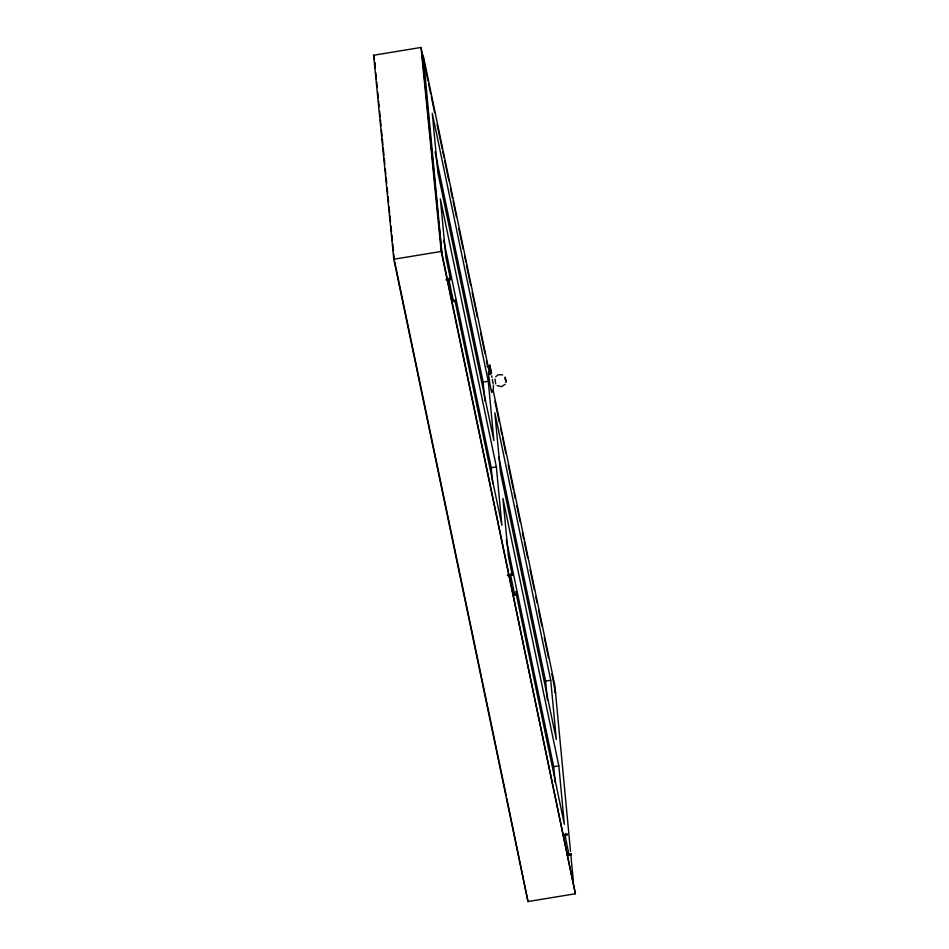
<?xml version="1.0" encoding="UTF-8"?>
<svg xmlns="http://www.w3.org/2000/svg" width="949" height="949" viewBox="0 0 949 949"><rect width="100%" height="100%" fill="white"/><g stroke="black" fill="none" stroke-linecap="round" stroke-linejoin="round"><path stroke-width="1.42" d="M492.282 379.363L493.148 383.894M448.794 279.042L453.302 300.928L454.583 300.714M570.823 853.554A1.305 0.819 -11.8 0 1 570.954 854.978A1.305 0.819 -11.8 0 1 568.973 854.574L564.88 834.669M493.266 389.149L493.421 385.353M495.722 376.753L498.308 374.701L502.673 374.879M505.105 384.321L501.428 386.67L497.122 385.555M489.743 374.357A3.594 2.278 -11.8 0 0 491.452 373.301L489.803 365.424A3.594 2.278 -11.8 0 1 487.561 366.634L487.323 366.682M487.3 366.48L487.549 366.433A3.594 2.278 -11.8 0 0 489.625 365.377L489.945 365.27M491.594 373.147L491.262 373.265A3.594 2.278 -11.8 0 1 489.72 374.155L423.207 55.433L441.819 252.161M488.806 365.946L490.479 374.036M438.652 221.153L441.712 252.09L575.402 893.756L527.988 901.55L393.799 259.231L373.598 55.244L421.012 47.45L427.975 80.795M393.799 259.231L441.214 251.449L421.012 47.45M447.169 279.516L450.04 278.84L447.477 279.255M447.193 279.73L450.016 279.053L445.888 279.718M451.7 301.189L454.547 300.726M451.724 301.402L454.571 300.928M507.49 575.296L511.76 574.596L507.513 575.509M513.053 594.976L515.9 594.501M563.243 835.144L566.114 834.468L563.552 834.883M563.267 835.345L566.114 834.883L564.857 834.871M567.36 854.847L570.219 854.385M567.383 855.049L570.23 854.586M451.997 300.928L454.571 300.513M484.915 400.881L483.136 382.091L488.261 381.261L432.281 113.299L437.892 172.564L493.871 440.526L488.261 381.261M492.756 483.765L491.238 467.691L496.363 466.861L440.383 198.899L445.911 257.345L450.443 279.077M509.222 574.797L511.784 574.382L507.632 575.26M547.383 699.876L545.604 681.085L550.728 680.243L494.856 412.779L500.455 472.044L556.328 739.52L550.728 680.243M555.212 782.759L553.694 766.685L558.819 765.855L502.946 498.391L508.474 556.838L512.104 574.181M568.973 854.574L570.254 854.373M495.663 383.894L494.975 379.054M491.511 375.804L492.045 377.334M489.257 374.309C486.03 361.616 492.685 402.72 491.807 390.086M489.696 365.306L491.333 373.194M493.1 389.98L554.821 685.439L570.515 851.336M428.58 83.702L430.704 93.844M431.309 96.751L434.642 112.694M437.062 124.295L442.21 148.946M442.827 151.84L444.037 157.641M444.642 160.547L448.877 180.844M450.395 188.092L452.519 198.246M453.124 201.141L456.457 217.096M458.877 228.685L463.112 248.994M464.63 256.242L465.84 262.043M466.445 264.937L470.692 285.234M472.199 292.482L477.359 317.132M480.68 333.087L484.927 353.384M486.446 360.632L487.656 366.433M494.927 401.237L499.162 421.534M500.681 428.782L501.891 434.583M502.496 437.477L505.829 453.432M508.249 465.034L513.397 489.672M514.002 492.578L515.212 498.379M516.731 505.627L520.064 521.57M522.484 533.172L523.694 538.973M524.299 541.879L527.632 557.822M530.064 569.424L534.299 589.72M535.817 596.968L537.027 602.769M538.546 610.017L541.867 625.972M544.299 637.574L548.534 657.871M551.867 673.814L555.521 693.055L554.619 688.701M423.978 63.381L422.163 54.686L438.355 218.211M435.022 151.793L483.136 382.091M498.783 456.991L545.604 681.085M443.729 240.287L491.238 467.691M506.28 539.708L553.694 766.685M454.986 300.797L501.891 525.307L496.363 466.861M515.722 591.535L564.347 824.301L558.819 765.855M510.515 574.797L514.631 594.501A1.305 0.819 -11.8 0 0 516.481 594.976A1.305 0.819 -11.8 0 0 516.766 593.564M441.214 251.449L575.402 893.756M373.598 55.244L374.499 59.585M375.353 65.374L374.748 62.468L375.329 68.364M394.606 261.331L506.137 795.25M506.742 798.156L527.988 901.55M375.768 72.776L376.35 78.672M376.646 81.626L377.228 87.51M377.666 91.934L378.248 97.83M378.532 100.772L379.126 106.668M379.564 111.08L380.146 116.976M380.43 119.93L381.024 125.814M381.451 130.238L382.044 136.134M382.328 139.076L382.91 144.972M383.206 147.914L383.942 155.28M384.226 158.234L384.808 164.118M385.247 168.542L385.84 174.438M386.124 177.38L386.706 183.276M387.145 187.688L387.726 193.584M388.022 196.538L388.604 202.422M389.043 206.846L389.624 212.742M389.92 215.684L390.502 221.58M390.941 226.004L391.522 231.888M391.818 234.842L392.4 240.726M392.696 243.679L393.42 251.046M393.716 253.988L394.298 259.884M570.788 854.266L573.433 882.167M505.722 380.419L505.959 382.257L505.117 377.144L505.841 380.798L505.343 378.865M455.164 299.896A1.305 0.819 -11.8 0 1 455.686 301.023A1.305 0.819 -11.8 0 1 453.824 301.485A1.305 0.819 -11.8 0 1 453.622 300.287M511.226 575.402A1.305 0.819 -11.8 0 0 513.077 574.382A1.305 0.819 -11.8 0 0 511.096 573.979A1.305 0.819 -11.8 0 0 511.226 575.402M565.557 835.488A1.305 0.819 -11.8 0 0 567.419 834.456A1.305 0.819 -11.8 0 0 565.426 834.064A1.305 0.819 -11.8 0 0 565.557 835.488M449.482 279.86A1.305 0.819 -11.8 0 0 451.344 278.84A1.305 0.819 -11.8 0 0 449.352 278.437A1.305 0.819 -11.8 0 0 449.482 279.86"/></g></svg>
